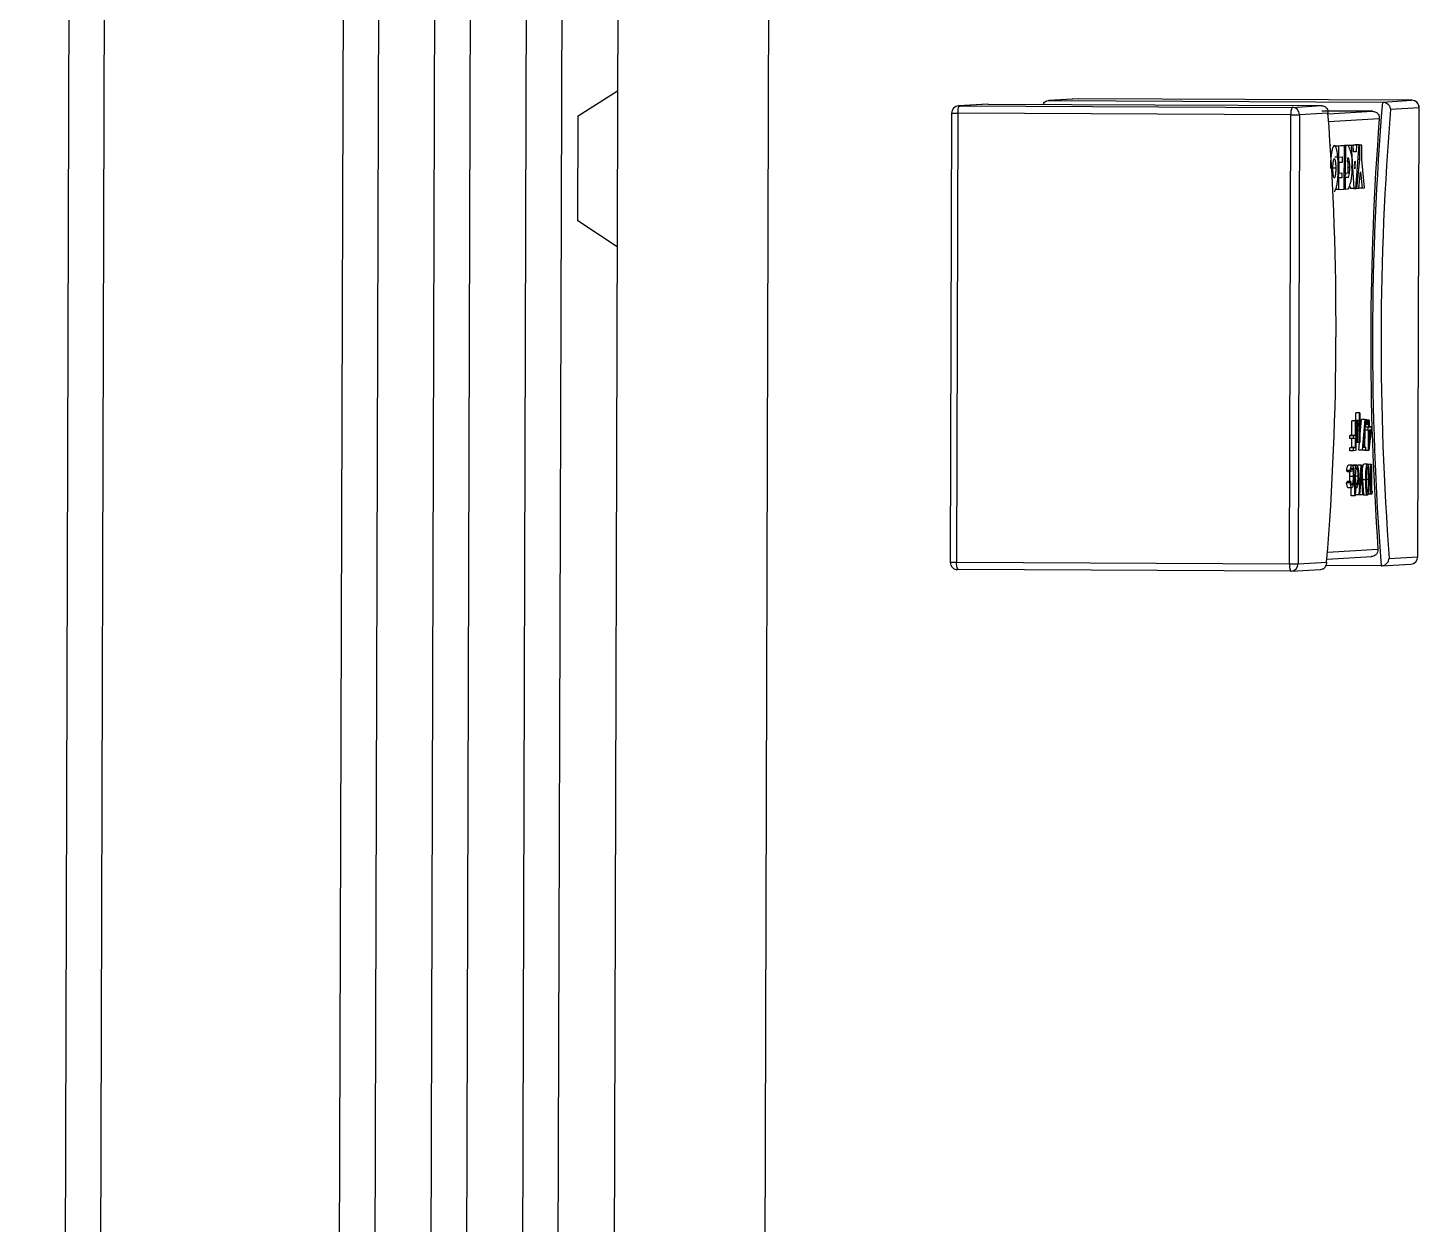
# Model space of a CAD drawing. Header units: millimetres. Extents: x -31.6 to 57.7, y -27.5 to 38.1.
# Drawn here: x -28.243 to -24.494, y 28.379 to 31.602 of the extents above; entities that cross this region are included whole.
import ezdxf

# ---------------------------------------------------------------- set-up
doc = ezdxf.new("R2010")
doc.units = ezdxf.units.MM

msp = doc.modelspace()

# ---------------------------------------------------------------- linework, layer by layer
at = {"color": 7, "linetype": 'Continuous', "lineweight": 25}
for p, q in [((-26.6405, 35.8454), (-26.8054, -20.1084)), ((-26.2346, 35.8435), (-26.3995, -20.1103)), ((-28.1282, 33.0113), (-28.2425, -5.7686)), ((-28.0332, 33.0161), (-28.1475, -5.7653)), ((-27.5027, -5.7683), (-27.3885, 32.9921)), ((-27.2934, 32.9969), (-27.4077, -5.7688)), ((-27.2561, -5.7695), (-27.1418, 33.0067)), ((-27.0468, 33.0115), (-27.1611, -5.7699)), ((-26.8002, 32.9946), (-26.9145, -5.7711)), ((-27.0095, -5.7706), (-26.8953, 32.9898)), ((-26.7595, 31.3647), (-26.6535, 31.432)), ((-25.6558, 31.3967), (-25.7347, 31.3921)), ((-25.7347, 31.3921), (-25.7335, 31.3921)), ((-25.6545, 31.3968), (-25.7335, 31.3921)), ((-25.7335, 31.3921), (-24.8358, 31.3879)), ((-25.6545, 31.3968), (-24.7569, 31.3926)), ((-25.4124, 31.4111), (-25.4913, 31.4065)), ((-25.4111, 31.4112), (-25.4901, 31.4065)), ((-25.4901, 31.4065), (-24.5925, 31.4023)), ((-25.4111, 31.4112), (-25.4124, 31.4111)), ((-24.5135, 31.407), (-25.4111, 31.4112)), ((-24.8358, 31.3879), (-24.7569, 31.3926)), ((-24.5925, 31.4023), (-24.5135, 31.407)), ((-24.4939, 31.3869), (-24.5708, 31.3823)), ((-24.4974, 30.1769), (-24.4939, 31.3869)), ((-24.4972, 30.177), (-24.4936, 31.3869)), ((-24.4939, 31.3869), (-24.4936, 31.3869)), ((-26.7603, 31.0817), (-26.7595, 31.3647)), ((-25.7535, 31.3722), (-25.7571, 30.1622)), ((-25.7368, 31.3719), (-25.7404, 30.162)), ((-24.8392, 31.3677), (-25.7368, 31.3719)), ((-24.8428, 30.1578), (-24.8392, 31.3677)), ((-24.8162, 31.3678), (-24.8197, 30.1579)), ((-24.7393, 31.3724), (-24.8162, 31.3678)), ((-24.6192, 31.3773), (-24.7557, 31.3779)), ((-24.7391, 31.3702), (-24.6192, 31.3773)), ((-24.6011, 31.3571), (-24.7375, 31.349)), ((-24.7049, 31.2842), (-24.7206, 31.2833)), ((-24.7107, 31.2833), (-24.7206, 31.2833)), ((-24.7107, 31.2833), (-24.7108, 31.254)), ((-24.6951, 31.2842), (-24.7107, 31.2833)), ((-24.6951, 31.2842), (-24.7049, 31.2842)), ((-24.6944, 31.2849), (-24.7022, 31.2844)), ((-24.6924, 31.2844), (-24.7022, 31.2844)), ((-24.7022, 31.2844), (-24.7022, 31.2842)), ((-24.6954, 31.1675), (-24.6951, 31.2842)), ((-24.6845, 31.2848), (-24.6944, 31.2849)), ((-24.6844, 31.2848), (-24.6943, 31.2849)), ((-24.6924, 31.2844), (-24.6926, 31.2108)), ((-24.6845, 31.2848), (-24.6924, 31.2844)), ((-24.6812, 31.2856), (-24.6868, 31.2852)), ((-24.677, 31.2852), (-24.6868, 31.2852)), ((-24.6868, 31.2852), (-24.6868, 31.2848)), ((-24.6713, 31.2855), (-24.6812, 31.2856)), ((-24.6713, 31.2855), (-24.677, 31.2852)), ((-24.677, 31.2852), (-24.6701, 31.169)), ((-24.6719, 31.2864), (-24.672, 31.2855)), ((-24.6656, 31.2868), (-24.6719, 31.2864)), ((-24.6621, 31.2864), (-24.6719, 31.2864)), ((-24.6703, 31.268), (-24.6713, 31.2855)), ((-24.6634, 31.2684), (-24.6703, 31.2685)), ((-24.6634, 31.2684), (-24.6703, 31.268)), ((-24.6557, 31.2867), (-24.6656, 31.2868)), ((-24.6644, 31.1694), (-24.6557, 31.2867)), ((-24.6621, 31.2864), (-24.6634, 31.2684)), ((-24.6557, 31.2867), (-24.6621, 31.2864)), ((-24.6481, 31.2859), (-24.6558, 31.2859)), ((-24.6542, 31.2855), (-24.6558, 31.2855)), ((-24.6542, 31.2855), (-24.6544, 31.2471)), ((-24.6481, 31.2859), (-24.6542, 31.2855)), ((-24.6482, 31.2475), (-24.6481, 31.2859)), ((-24.7108, 31.254), (-24.7207, 31.254)), ((-24.7113, 31.254), (-24.7113, 31.2395)), ((-24.7015, 31.2395), (-24.7113, 31.2395)), ((-24.7108, 31.254), (-24.7014, 31.2546)), ((-24.7099, 31.239), (-24.71, 31.2108)), ((-24.7015, 31.2395), (-24.7099, 31.239)), ((-24.7014, 31.2546), (-24.7015, 31.2395)), ((-24.6863, 31.2415), (-24.6862, 31.252)), ((-24.6846, 31.2416), (-24.6863, 31.2415)), ((-24.6846, 31.2416), (-24.6863, 31.2416)), ((-24.6862, 31.252), (-24.6842, 31.2521)), ((-24.6847, 31.2112), (-24.6846, 31.2416)), ((-24.6655, 31.2416), (-24.6683, 31.2414)), ((-24.6683, 31.2414), (-24.667, 31.2224)), ((-24.667, 31.2224), (-24.6655, 31.2416)), ((-24.6544, 31.2471), (-24.6625, 31.1695)), ((-24.6544, 31.2471), (-24.6586, 31.2472)), ((-24.6412, 31.1707), (-24.6482, 31.2475)), ((-24.7174, 31.2239), (-24.7273, 31.224)), ((-24.7114, 31.2108), (-24.7115, 31.1982)), ((-24.7016, 31.1982), (-24.7115, 31.1982)), ((-24.711, 31.1976), (-24.7111, 31.1665)), ((-24.7016, 31.1982), (-24.711, 31.1976)), ((-24.71, 31.2108), (-24.7016, 31.2113)), ((-24.7016, 31.2113), (-24.7016, 31.1982)), ((-24.6926, 31.2108), (-24.6953, 31.2108)), ((-24.6942, 31.1993), (-24.6953, 31.1992)), ((-24.6926, 31.1987), (-24.6953, 31.1987)), ((-24.6843, 31.1992), (-24.6942, 31.1993)), ((-24.6926, 31.2108), (-24.6847, 31.2112)), ((-24.6843, 31.1992), (-24.6926, 31.1987)), ((-24.6926, 31.1987), (-24.6926, 31.1676)), ((-24.6807, 31.2259), (-24.6846, 31.2259)), ((-24.6562, 31.1698), (-24.6515, 31.2143)), ((-24.6515, 31.2143), (-24.6476, 31.1703)), ((-24.7111, 31.1665), (-24.7209, 31.1666)), ((-24.7111, 31.1665), (-24.6954, 31.1675)), ((-24.6926, 31.1676), (-24.6954, 31.1676)), ((-24.6926, 31.1676), (-24.6849, 31.1681)), ((-24.6803, 31.1753), (-24.6799, 31.1691)), ((-24.6701, 31.169), (-24.6799, 31.1691)), ((-24.6701, 31.169), (-24.6644, 31.1694)), ((-24.6625, 31.1695), (-24.6643, 31.1695)), ((-24.6625, 31.1695), (-24.6562, 31.1698)), ((-24.6476, 31.1703), (-24.6561, 31.1704)), ((-24.6476, 31.1703), (-24.6412, 31.1707)), ((-26.6547, 31.0119), (-26.7603, 31.0817)), ((-24.6642, 30.5651), (-24.663, 30.5652)), ((-24.6543, 30.5651), (-24.6642, 30.5651)), ((-24.6642, 30.5444), (-24.6642, 30.5651)), ((-24.6531, 30.5651), (-24.663, 30.5652)), ((-24.6544, 30.537), (-24.6543, 30.5651)), ((-24.6543, 30.5651), (-24.6531, 30.5651)), ((-24.6531, 30.5651), (-24.6534, 30.4851)), ((-24.6752, 30.504), (-24.675, 30.5429)), ((-24.675, 30.5429), (-24.6739, 30.543)), ((-24.6652, 30.5429), (-24.675, 30.5429)), ((-24.664, 30.5429), (-24.6739, 30.543)), ((-24.661, 30.5431), (-24.6708, 30.5432)), ((-24.6708, 30.5432), (-24.6696, 30.5432)), ((-24.6708, 30.543), (-24.6708, 30.5432)), ((-24.6598, 30.5432), (-24.6696, 30.5432)), ((-24.6681, 30.5432), (-24.6669, 30.5444)), ((-24.6571, 30.5444), (-24.6669, 30.5444)), ((-24.6653, 30.5039), (-24.6652, 30.5429)), ((-24.6652, 30.5429), (-24.664, 30.5429)), ((-24.664, 30.5429), (-24.6642, 30.463)), ((-24.6611, 30.4847), (-24.661, 30.5431)), ((-24.661, 30.5431), (-24.6598, 30.5432)), ((-24.6598, 30.5432), (-24.6598, 30.5368)), ((-24.6545, 30.5171), (-24.6598, 30.5171)), ((-24.6546, 30.4851), (-24.6545, 30.5171)), ((-24.6533, 30.4972), (-24.6491, 30.5465)), ((-24.6392, 30.5465), (-24.6491, 30.5465)), ((-24.6464, 30.464), (-24.6392, 30.5465)), ((-24.6382, 30.5431), (-24.6443, 30.4723)), ((-24.6312, 30.5182), (-24.6403, 30.5183)), ((-24.6397, 30.4727), (-24.6395, 30.5183)), ((-24.6396, 30.5266), (-24.6395, 30.5266)), ((-24.6312, 30.5264), (-24.6396, 30.5265)), ((-24.6395, 30.5266), (-24.6395, 30.5279)), ((-24.6296, 30.5265), (-24.6395, 30.5266)), ((-24.6392, 30.5465), (-24.6382, 30.5431)), ((-24.6344, 30.5324), (-24.6391, 30.5324)), ((-24.6344, 30.5457), (-24.639, 30.5457)), ((-24.6355, 30.539), (-24.6385, 30.539)), ((-24.6284, 30.5451), (-24.6339, 30.5451)), ((-24.6296, 30.545), (-24.6339, 30.545)), ((-24.6312, 30.5264), (-24.6296, 30.5265)), ((-24.6312, 30.5182), (-24.6312, 30.5264)), ((-24.6297, 30.5183), (-24.6312, 30.5182)), ((-24.6298, 30.4629), (-24.6297, 30.5183)), ((-24.6296, 30.545), (-24.6284, 30.5451)), ((-24.6296, 30.5265), (-24.6296, 30.545)), ((-24.6222, 30.527), (-24.6296, 30.463)), ((-24.6286, 30.4836), (-24.6246, 30.5186)), ((-24.6285, 30.5184), (-24.6286, 30.4836)), ((-24.6284, 30.5451), (-24.6285, 30.5266)), ((-24.6285, 30.5266), (-24.6222, 30.527)), ((-24.6222, 30.527), (-24.6285, 30.527)), ((-24.6246, 30.5186), (-24.6285, 30.5184)), ((-24.6804, 30.5036), (-24.6752, 30.504)), ((-24.6705, 30.5036), (-24.6804, 30.5036)), ((-24.6804, 30.4954), (-24.6804, 30.5036)), ((-24.6705, 30.4954), (-24.6804, 30.4954)), ((-24.6753, 30.4711), (-24.6752, 30.4954)), ((-24.6653, 30.5039), (-24.6752, 30.504)), ((-24.6705, 30.5036), (-24.6653, 30.5039)), ((-24.6705, 30.4954), (-24.6705, 30.5036)), ((-24.6653, 30.4957), (-24.6705, 30.4954)), ((-24.6654, 30.4711), (-24.6653, 30.4957)), ((-24.6611, 30.4847), (-24.6642, 30.4847)), ((-24.66, 30.4847), (-24.6611, 30.4847)), ((-24.6599, 30.5161), (-24.66, 30.4847)), ((-24.6546, 30.4851), (-24.66, 30.4851)), ((-24.6562, 30.4641), (-24.6544, 30.4851)), ((-24.6534, 30.4851), (-24.6546, 30.4851)), ((-24.6805, 30.4708), (-24.6753, 30.4711)), ((-24.6706, 30.4708), (-24.6805, 30.4708)), ((-24.6805, 30.4626), (-24.6805, 30.4708)), ((-24.6706, 30.4626), (-24.6805, 30.4626)), ((-24.6654, 30.4711), (-24.6753, 30.4711)), ((-24.6706, 30.4708), (-24.6654, 30.4711)), ((-24.6706, 30.4626), (-24.6706, 30.4708)), ((-24.6642, 30.463), (-24.6706, 30.4626)), ((-24.6464, 30.464), (-24.6562, 30.4641)), ((-24.6383, 30.4645), (-24.6464, 30.464)), ((-24.6443, 30.4723), (-24.6382, 30.4727)), ((-24.6382, 30.4727), (-24.6443, 30.4727)), ((-24.6397, 30.463), (-24.6397, 30.4644)), ((-24.6298, 30.4629), (-24.6397, 30.463)), ((-24.6382, 30.4727), (-24.6383, 30.4645)), ((-24.6296, 30.463), (-24.6298, 30.4629)), ((-24.679, 30.4096), (-24.6889, 30.4097)), ((-24.6879, 30.4058), (-24.6889, 30.4097)), ((-24.678, 30.4057), (-24.6879, 30.4058)), ((-24.6745, 30.4234), (-24.6843, 30.4234)), ((-24.678, 30.4057), (-24.679, 30.4096)), ((-24.6657, 30.4229), (-24.6755, 30.4229)), ((-24.6617, 30.4241), (-24.6716, 30.4242)), ((-24.6668, 30.4228), (-24.6657, 30.4229)), ((-24.6657, 30.4229), (-24.6657, 30.4128)), ((-24.6598, 30.4169), (-24.6593, 30.4239)), ((-24.6495, 30.4238), (-24.6593, 30.4239)), ((-24.6593, 30.4239), (-24.6592, 30.4239)), ((-24.6493, 30.4238), (-24.6592, 30.4239)), ((-24.6553, 30.3435), (-24.6495, 30.4238)), ((-24.6494, 30.4069), (-24.654, 30.3436)), ((-24.6495, 30.4238), (-24.6493, 30.4238)), ((-24.6452, 30.3441), (-24.6494, 30.4069)), ((-24.6493, 30.4238), (-24.644, 30.3442)), ((-24.6328, 30.4269), (-24.6426, 30.4269)), ((-24.6334, 30.4254), (-24.6322, 30.4255)), ((-24.6235, 30.4254), (-24.6334, 30.4254)), ((-24.6223, 30.4254), (-24.6322, 30.4255)), ((-24.6237, 30.3454), (-24.6235, 30.4254)), ((-24.6235, 30.4254), (-24.6223, 30.4254)), ((-24.6223, 30.4254), (-24.6225, 30.3537)), ((-24.689, 30.3764), (-24.688, 30.3801)), ((-24.6791, 30.3763), (-24.689, 30.3764)), ((-24.6781, 30.3801), (-24.688, 30.3801)), ((-24.6705, 30.3932), (-24.6803, 30.3933)), ((-24.6791, 30.3763), (-24.6781, 30.3801)), ((-24.658, 30.394), (-24.6679, 30.3941)), ((-24.6671, 30.3408), (-24.6669, 30.3992)), ((-24.6658, 30.3757), (-24.6659, 30.3408)), ((-24.6374, 30.3846), (-24.6467, 30.3846)), ((-24.6297, 30.385), (-24.6363, 30.385)), ((-24.6748, 30.3629), (-24.6846, 30.3629)), ((-24.6769, 30.3408), (-24.6769, 30.3629)), ((-24.6671, 30.3408), (-24.6769, 30.3408)), ((-24.6659, 30.3408), (-24.6671, 30.3408)), ((-24.6619, 30.3636), (-24.6658, 30.3636)), ((-24.6651, 30.3436), (-24.6637, 30.3636)), ((-24.6553, 30.3435), (-24.6651, 30.3436)), ((-24.654, 30.3436), (-24.6553, 30.3435)), ((-24.6452, 30.3441), (-24.654, 30.3441)), ((-24.644, 30.3442), (-24.6452, 30.3441)), ((-24.6429, 30.3428), (-24.644, 30.3437)), ((-24.633, 30.3428), (-24.6429, 30.3428)), ((-24.6237, 30.3454), (-24.6336, 30.3454)), ((-24.6213, 30.3455), (-24.6237, 30.3454)), ((-24.6225, 30.3537), (-24.6205, 30.3538)), ((-24.6205, 30.3538), (-24.6225, 30.3538)), ((-24.6205, 30.3538), (-24.6213, 30.3455)), ((-24.7406, 30.1891), (-24.6046, 30.1972)), ((-25.7404, 30.162), (-24.8428, 30.1578)), ((-24.8395, 30.138), (-25.7371, 30.1422)), ((-24.8383, 30.138), (-24.7594, 30.1427)), ((-24.8197, 30.1579), (-24.7428, 30.1624)), ((-24.5962, 30.1524), (-24.7445, 30.1531)), ((-24.7422, 30.1703), (-24.6215, 30.1774)), ((-24.5949, 30.1524), (-24.516, 30.1571)), ((-24.5743, 30.1724), (-24.4974, 30.1769)), ((-24.4974, 30.1769), (-24.4972, 30.177))]:
    msp.add_line(p, q, dxfattribs=at)
for centre, radius, start, end in [((-25.7335, 31.3721), 0.02, 93.3848, 179.8311), ((-25.7027, 31.3766), 0.0344, 153.2679, 187.9058), ((-25.4112, 31.3912), 0.02, 89.7322, 93.3848), ((-24.8051, 31.3724), 0.0344, 153.2679, 187.9058), ((-24.8361, 31.368), 0.0199, 359.4604, 89.3224), ((-16.7629, 30.7542), 7.8564, 175.26845, 184.39373), ((-16.8349, 30.7545), 7.7613, 175.36055, 184.30163), ((-24.5136, 31.387), 0.02, 359.8311, 89.7322), ((-24.5138, 31.3871), 0.0199, 359.4604, 89.3224), ((-25.7401, 31.7032), 0.3313, 267.6857, 270.5763), ((-24.8312, 32.1657), 0.7981, 269.4284, 271.081), ((-32.174, 30.8039), 7.4564, 359.73029, 4.37251), ((-16.6919, 30.7538), 7.9322, 175.63811, 184.02406), ((-24.7677, 31.2416), 0.0937, 351.0551, 27.4703), ((-24.7414, 31.2311), 0.0609, 355.1177, 20.2145), ((-24.7199, 31.2118), 0.0286, 333.9698, 358.0194), ((-24.7745, 31.2132), 0.1003, 333.2679, 7.9058), ((-24.7448, 31.2212), 0.0644, 340.0556, 4.1966), ((-32.2829, 30.7793), 7.5652, 355.3227, 359.92012), ((-25.7371, 30.1622), 0.02, 179.8311, 269.7322), ((-25.7437, 30.4933), 0.3313, 267.6857, 270.5763), ((-25.7086, 30.157), 0.0321, 171.0551, 207.4703), ((-24.811, 30.1528), 0.0321, 171.0551, 207.4703), ((-24.8348, 30.9558), 0.7981, 269.4284, 271.081), ((-24.8396, 30.1578), 0.0198, 273.7326, 0.221), ((-24.5172, 30.177), 0.02, 273.3848, 359.8311), ((-24.5173, 30.1769), 0.0198, 273.7326, 0.221), ((-24.8395, 30.158), 0.02, 269.7322, 273.3848)]:
    msp.add_arc(centre, radius, start, end, dxfattribs=at)
for points, knots in [([(-25.5061, 31.3961), (-25.5052, 31.398), (-25.5033, 31.4018), (-25.4974, 31.4057), (-25.4925, 31.4062), (-25.4901, 31.4065)], [0, 0, 0, 0, 0.334239, 0.667635, 1, 1, 1, 1]), ([(-24.7569, 31.3926), (-24.7538, 31.3921), (-24.7476, 31.3911), (-24.7419, 31.3853), (-24.7392, 31.3788), (-24.7392, 31.3745), (-24.7393, 31.3724)], [0, 0, 0, 0, 0.278655, 0.558426, 0.779195, 1, 1, 1, 1]), ([(-24.5925, 31.4023), (-24.5893, 31.4018), (-24.5829, 31.4009), (-24.576, 31.3951), (-24.572, 31.3887), (-24.5712, 31.3844), (-24.5708, 31.3823)], [0, 0, 0, 0, 0.278655, 0.558426, 0.779195, 1, 1, 1, 1]), ([(-24.6192, 31.3773), (-24.6162, 31.3768), (-24.6102, 31.376), (-24.6043, 31.3703), (-24.6012, 31.3637), (-24.6012, 31.3593), (-24.6011, 31.3571)], [0, 0, 0, 0, 0.27894, 0.558698, 0.779252, 1, 1, 1, 1]), ([(-24.7318, 31.2853), (-24.7318, 31.2853), (-24.7323, 31.2859), (-24.7329, 31.2848), (-24.7334, 31.2839)], [0, 0, 0, 0, 0.072965, 1, 1, 1, 1]), ([(-24.7116, 31.2243), (-24.7116, 31.228), (-24.7117, 31.2361), (-24.7123, 31.2489), (-24.7136, 31.2623), (-24.7157, 31.2746), (-24.7186, 31.2834), (-24.722, 31.2865), (-24.7255, 31.283), (-24.7284, 31.2738), (-24.7306, 31.2613), (-24.7319, 31.2477), (-24.7327, 31.2349), (-24.7328, 31.2267), (-24.7328, 31.223)], [0, 0, 0, 0, 0.056583, 0.123382, 0.20173, 0.292056, 0.392873, 0.5, 0.607127, 0.707944, 0.79827, 0.876618, 0.943417, 1, 1, 1, 1]), ([(-24.7174, 31.2239), (-24.7174, 31.2255), (-24.7174, 31.229), (-24.7177, 31.2344), (-24.7183, 31.2401), (-24.7193, 31.2453), (-24.7206, 31.249), (-24.7221, 31.2503), (-24.7237, 31.2489), (-24.725, 31.245), (-24.726, 31.2397), (-24.7266, 31.2339), (-24.7269, 31.2284), (-24.727, 31.2249), (-24.727, 31.2233)], [0, 0, 0, 0, 0.054811, 0.119848, 0.196985, 0.287356, 0.389894, 0.5, 0.610106, 0.712644, 0.803015, 0.880152, 0.945189, 1, 1, 1, 1]), ([(-24.727, 31.2233), (-24.727, 31.2218), (-24.727, 31.2183), (-24.7267, 31.2128), (-24.7261, 31.2071), (-24.7251, 31.2019), (-24.7238, 31.1982), (-24.7223, 31.1969), (-24.7207, 31.1984), (-24.7194, 31.2023), (-24.7184, 31.2076), (-24.7178, 31.2134), (-24.7175, 31.2188), (-24.7174, 31.2223), (-24.7174, 31.2239)], [0, 0, 0, 0, 0.054811, 0.119848, 0.196985, 0.287356, 0.389894, 0.5, 0.610106, 0.712644, 0.803015, 0.880152, 0.945189, 1, 1, 1, 1]), ([(-24.7225, 31.162), (-24.7225, 31.162), (-24.7213, 31.1608), (-24.7189, 31.1647), (-24.716, 31.1733), (-24.7138, 31.186), (-24.7125, 31.1995), (-24.7117, 31.2124), (-24.7116, 31.2205), (-24.7116, 31.2243)], [0, 0, 0, 0, 0.007179, 0.219895, 0.420081, 0.599437, 0.755007, 0.887646, 1, 1, 1, 1]), ([(-24.6571, 30.5362), (-24.6576, 30.5358), (-24.6585, 30.535), (-24.6597, 30.5276), (-24.6598, 30.5204), (-24.6599, 30.5161)], [0, 0, 0, 0, 0.2802727, 0.560295, 1, 1, 1, 1]), ([(-24.6598, 30.5368), (-24.6596, 30.5381), (-24.6592, 30.5407), (-24.6583, 30.5438), (-24.6575, 30.5442), (-24.6571, 30.5444)], [0, 0, 0, 0, 0.280394, 0.560327, 1, 1, 1, 1]), ([(-24.6571, 30.5444), (-24.6565, 30.5441), (-24.6554, 30.5435), (-24.6547, 30.539), (-24.6544, 30.537)], [0, 0, 0, 0, 0.559176, 1, 1, 1, 1]), ([(-24.6545, 30.5171), (-24.6545, 30.5198), (-24.6545, 30.5252), (-24.6551, 30.5319), (-24.6561, 30.5355), (-24.6568, 30.536), (-24.6571, 30.5362)], [0, 0, 0, 0, 0.2813437, 0.5590272, 0.7795906, 1, 1, 1, 1]), ([(-24.6355, 30.539), (-24.6355, 30.54), (-24.6354, 30.5419), (-24.6351, 30.5441), (-24.6348, 30.5455), (-24.6345, 30.5456), (-24.6344, 30.5457)], [0, 0, 0, 0, 0.279469, 0.559358, 0.779674, 1, 1, 1, 1]), ([(-24.6344, 30.5324), (-24.6346, 30.5325), (-24.6349, 30.5327), (-24.6353, 30.5345), (-24.6355, 30.5367), (-24.6355, 30.5382), (-24.6355, 30.539)], [0, 0, 0, 0, 0.279602, 0.559212, 0.779475, 1, 1, 1, 1]), ([(-24.6344, 30.5457), (-24.6342, 30.5456), (-24.6339, 30.5454), (-24.6336, 30.5436), (-24.6333, 30.5414), (-24.6333, 30.5399), (-24.6333, 30.5391)], [0, 0, 0, 0, 0.279581, 0.559143, 0.779575, 1, 1, 1, 1]), ([(-24.6333, 30.5391), (-24.6333, 30.5381), (-24.6334, 30.5362), (-24.6337, 30.534), (-24.6341, 30.5326), (-24.6343, 30.5325), (-24.6344, 30.5324)], [0, 0, 0, 0, 0.279576, 0.559284, 0.779552, 1, 1, 1, 1]), ([(-24.6889, 30.4097), (-24.6885, 30.4125), (-24.6879, 30.4172), (-24.6866, 30.421), (-24.6855, 30.4231), (-24.6847, 30.4233), (-24.6843, 30.4234)], [0, 0, 0, 0, 0.338983, 0.559249, 0.779562, 1, 1, 1, 1]), ([(-24.6803, 30.3933), (-24.6804, 30.3969), (-24.6804, 30.4023), (-24.681, 30.406), (-24.6812, 30.4071)], [0, 0, 0, 0, 0.689123, 1, 1, 1, 1]), ([(-24.679, 30.4096), (-24.6786, 30.4124), (-24.678, 30.4171), (-24.6768, 30.421), (-24.6756, 30.423), (-24.6749, 30.4233), (-24.6745, 30.4234)], [0, 0, 0, 0, 0.338983, 0.559249, 0.779562, 1, 1, 1, 1]), ([(-24.6745, 30.4162), (-24.6753, 30.4156), (-24.6767, 30.4145), (-24.6776, 30.4084), (-24.678, 30.4057)], [0, 0, 0, 0, 0.558788, 1, 1, 1, 1]), ([(-24.6745, 30.4234), (-24.6737, 30.423), (-24.6722, 30.4223), (-24.6705, 30.4146), (-24.6694, 30.4047), (-24.6693, 30.3975), (-24.6693, 30.3939)], [0, 0, 0, 0, 0.280077, 0.559647, 0.779819, 1, 1, 1, 1]), ([(-24.6705, 30.3932), (-24.6705, 30.3968), (-24.6707, 30.4039), (-24.6718, 30.4116), (-24.6731, 30.4157), (-24.6741, 30.416), (-24.6745, 30.4162)], [0, 0, 0, 0, 0.279332, 0.558778, 0.779267, 1, 1, 1, 1]), ([(-24.6657, 30.4128), (-24.6651, 30.4164), (-24.6639, 30.4229), (-24.6624, 30.4238), (-24.6617, 30.4241)], [0, 0, 0, 0, 0.5587633, 1, 1, 1, 1]), ([(-24.6618, 30.417), (-24.6624, 30.4165), (-24.6635, 30.4156), (-24.6648, 30.4097), (-24.6656, 30.4019), (-24.6657, 30.3965), (-24.6657, 30.3938)], [0, 0, 0, 0, 0.279822, 0.559387, 0.779603, 1, 1, 1, 1]), ([(-24.658, 30.394), (-24.6581, 30.3974), (-24.6582, 30.4043), (-24.6592, 30.4118), (-24.6605, 30.4162), (-24.6614, 30.4167), (-24.6618, 30.417)], [0, 0, 0, 0, 0.279429, 0.559146, 0.77957, 1, 1, 1, 1]), ([(-24.6617, 30.4241), (-24.661, 30.4237), (-24.6595, 30.4227), (-24.6579, 30.4145), (-24.6569, 30.4046), (-24.6569, 30.3975), (-24.6568, 30.394)], [0, 0, 0, 0, 0.279573, 0.559333, 0.779589, 1, 1, 1, 1]), ([(-24.6471, 30.3909), (-24.647, 30.3983), (-24.6469, 30.4105), (-24.6452, 30.422), (-24.6438, 30.4263), (-24.643, 30.4267), (-24.6426, 30.4269)], [0, 0, 0, 0, 0.435317, 0.716575, 0.858289, 1, 1, 1, 1]), ([(-24.6374, 30.3846), (-24.6373, 30.3942), (-24.6372, 30.4086), (-24.6354, 30.422), (-24.6339, 30.4262), (-24.6332, 30.4267), (-24.6328, 30.4269)], [0, 0, 0, 0, 0.499407, 0.748743, 0.874372, 1, 1, 1, 1]), ([(-24.6357, 30.4048), (-24.6359, 30.4011), (-24.6362, 30.3945), (-24.6362, 30.3876), (-24.6363, 30.3846)], [0, 0, 0, 0, 0.559599, 1, 1, 1, 1]), ([(-24.6328, 30.4187), (-24.6332, 30.4184), (-24.6339, 30.4178), (-24.6351, 30.4131), (-24.6355, 30.4079), (-24.6357, 30.4048)], [0, 0, 0, 0, 0.280257, 0.560781, 1, 1, 1, 1]), ([(-24.6328, 30.4269), (-24.6324, 30.4267), (-24.6316, 30.4264), (-24.6302, 30.4223), (-24.6286, 30.4089), (-24.6285, 30.3946), (-24.6285, 30.3851)], [0, 0, 0, 0, 0.125551, 0.25109, 0.50025, 1, 1, 1, 1]), ([(-24.6297, 30.385), (-24.6297, 30.3925), (-24.6297, 30.4037), (-24.6309, 30.4145), (-24.6319, 30.4181), (-24.6325, 30.4185), (-24.6328, 30.4187)], [0, 0, 0, 0, 0.500291, 0.749086, 0.874606, 1, 1, 1, 1]), ([(-24.6846, 30.3629), (-24.6852, 30.3632), (-24.6862, 30.3636), (-24.6874, 30.3667), (-24.6884, 30.3707), (-24.6888, 30.3745), (-24.689, 30.3764)], [0, 0, 0, 0, 0.339714, 0.560013, 0.780007, 1, 1, 1, 1]), ([(-24.681, 30.3813), (-24.6809, 30.3825), (-24.6804, 30.386), (-24.6804, 30.3904), (-24.6803, 30.3933)], [0, 0, 0, 0, 0.353381, 1, 1, 1, 1]), ([(-24.6748, 30.3629), (-24.6753, 30.3631), (-24.6763, 30.3636), (-24.6775, 30.3667), (-24.6785, 30.3706), (-24.6789, 30.3744), (-24.6791, 30.3763)], [0, 0, 0, 0, 0.339714, 0.560013, 0.780007, 1, 1, 1, 1]), ([(-24.6781, 30.3801), (-24.6776, 30.3768), (-24.6766, 30.3709), (-24.6753, 30.3703), (-24.6747, 30.3701)], [0, 0, 0, 0, 0.558451, 1, 1, 1, 1]), ([(-24.6693, 30.3939), (-24.6694, 30.3892), (-24.6696, 30.3799), (-24.6711, 30.3695), (-24.6729, 30.3638), (-24.6742, 30.3632), (-24.6748, 30.3629)], [0, 0, 0, 0, 0.279381, 0.558782, 0.779281, 1, 1, 1, 1]), ([(-24.6747, 30.3701), (-24.6741, 30.3704), (-24.6729, 30.3711), (-24.6715, 30.3771), (-24.6706, 30.3848), (-24.6705, 30.3904), (-24.6705, 30.3932)], [0, 0, 0, 0, 0.2801364, 0.5597687, 0.7798902, 1, 1, 1, 1]), ([(-24.6619, 30.3636), (-24.6628, 30.3643), (-24.6644, 30.3655), (-24.6654, 30.3726), (-24.6658, 30.3757)], [0, 0, 0, 0, 0.558426, 1, 1, 1, 1]), ([(-24.6657, 30.3938), (-24.6657, 30.3903), (-24.6656, 30.3834), (-24.6645, 30.3758), (-24.6633, 30.3714), (-24.6624, 30.371), (-24.6619, 30.3708)], [0, 0, 0, 0, 0.27966, 0.55921, 0.779487, 1, 1, 1, 1]), ([(-24.6568, 30.394), (-24.6569, 30.3895), (-24.6571, 30.3806), (-24.6585, 30.3707), (-24.6602, 30.3646), (-24.6614, 30.364), (-24.6619, 30.3636)], [0, 0, 0, 0, 0.2794126, 0.5591913, 0.7795483, 1, 1, 1, 1]), ([(-24.6619, 30.3708), (-24.6614, 30.3712), (-24.6602, 30.3721), (-24.659, 30.3783), (-24.6582, 30.386), (-24.658, 30.3913), (-24.658, 30.394)], [0, 0, 0, 0, 0.279767, 0.559291, 0.779719, 1, 1, 1, 1]), ([(-24.633, 30.3428), (-24.6334, 30.3429), (-24.6342, 30.3433), (-24.6356, 30.3474), (-24.6373, 30.3606), (-24.6374, 30.375), (-24.6374, 30.3846)], [0, 0, 0, 0, 0.1256001, 0.2511969, 0.5005813, 1, 1, 1, 1]), ([(-24.6363, 30.3846), (-24.6362, 30.3772), (-24.6362, 30.3661), (-24.635, 30.3552), (-24.6339, 30.3515), (-24.6333, 30.3512), (-24.633, 30.351)], [0, 0, 0, 0, 0.500072, 0.749021, 0.874598, 1, 1, 1, 1]), ([(-24.6285, 30.3851), (-24.6286, 30.3756), (-24.6287, 30.3636), (-24.6299, 30.3515), (-24.6308, 30.3467), (-24.6319, 30.3434), (-24.6326, 30.343), (-24.633, 30.3428)], [0, 0, 0, 0, 0.498702, 0.624177, 0.749467, 0.874745, 1, 1, 1, 1]), ([(-24.633, 30.351), (-24.6327, 30.3512), (-24.6321, 30.3516), (-24.6313, 30.3544), (-24.6307, 30.3584), (-24.6298, 30.3682), (-24.6297, 30.3775), (-24.6297, 30.385)], [0, 0, 0, 0, 0.125139, 0.250418, 0.375519, 0.500847, 1, 1, 1, 1]), ([(-24.6046, 30.1972), (-24.6047, 30.1944), (-24.6049, 30.1888), (-24.6094, 30.1823), (-24.6156, 30.1781), (-24.6204, 30.1776), (-24.6228, 30.1774)], [0, 0, 0, 0, 0.279793, 0.559224, 0.779182, 1, 1, 1, 1]), ([(-24.7606, 30.1426), (-24.7575, 30.1431), (-24.7513, 30.144), (-24.7456, 30.1497), (-24.7428, 30.1561), (-24.7428, 30.1603), (-24.7428, 30.1624)], [0, 0, 0, 0, 0.278655, 0.558426, 0.779195, 1, 1, 1, 1]), ([(-24.5962, 30.1524), (-24.593, 30.1528), (-24.5866, 30.1537), (-24.5797, 30.1595), (-24.5756, 30.1659), (-24.5748, 30.1702), (-24.5743, 30.1724)], [0, 0, 0, 0, 0.278655, 0.558426, 0.779195, 1, 1, 1, 1])]:
    msp.add_open_spline(points, degree=3, knots=knots, dxfattribs=at)

doc.saveas('drawing.dxf')
